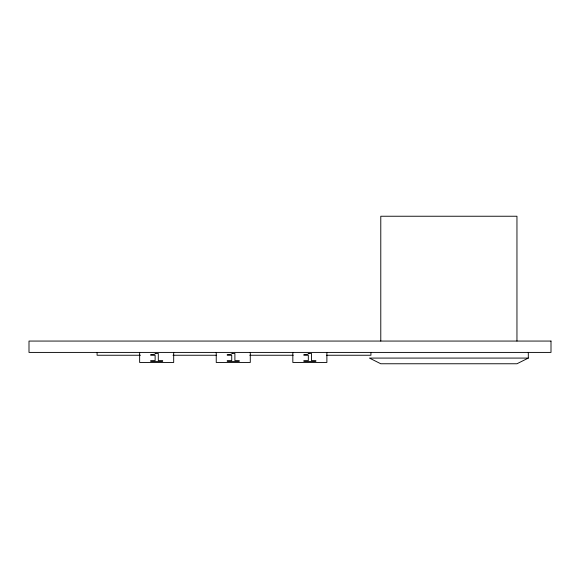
<?xml version="1.0" encoding="UTF-8"?>
<svg xmlns="http://www.w3.org/2000/svg" width="580" height="580" viewBox="0 0 580 580"><rect width="100%" height="100%" fill="white"/><g stroke="black" fill="none" stroke-linecap="round" stroke-linejoin="round"><path stroke-width="0.87" d="M528.308 358.085L516.954 363.762L380.784 363.762L369.438 358.085L528.308 358.085L528.308 352.415M140.469 355.25L97.085 355.25L97.085 352.415M173.007 355.25L216.383 355.25M249.82 355.25L293.204 355.25M326.642 355.25L370.932 355.25L370.932 352.415M516.954 341.062L516.954 216.238L380.784 216.238L380.784 341.062M326.881 352.415L326.881 362.464L292.835 362.464L292.835 352.415M250.285 352.415L250.285 362.464L216.238 362.464L216.238 352.415M173.688 352.415L173.688 362.464L139.642 362.464L139.642 352.415M155.737 353.438L154.396 354.315L150.677 354.554L150.677 355.279L155.128 355.279L155.128 360.622L150.677 360.622L150.677 361.434L162.654 361.434L162.654 360.622L158.297 360.622L158.297 353.438L155.737 353.438M232.333 353.438L230.992 354.315L227.273 354.554L227.273 355.279L231.725 355.279L231.725 360.622L227.273 360.622L227.273 361.434L239.25 361.434L239.25 360.622L234.893 360.622L234.893 353.438L232.333 353.438M308.937 353.438L307.589 354.315L303.869 354.554L303.869 355.279L308.321 355.279L308.321 360.622L303.869 360.622L303.869 361.434L315.846 361.434L315.846 360.622L311.489 360.622L311.489 353.438L308.937 353.438M551 341.062L29 341.062L29 352.415L551 352.415L551 341.062"/></g></svg>
